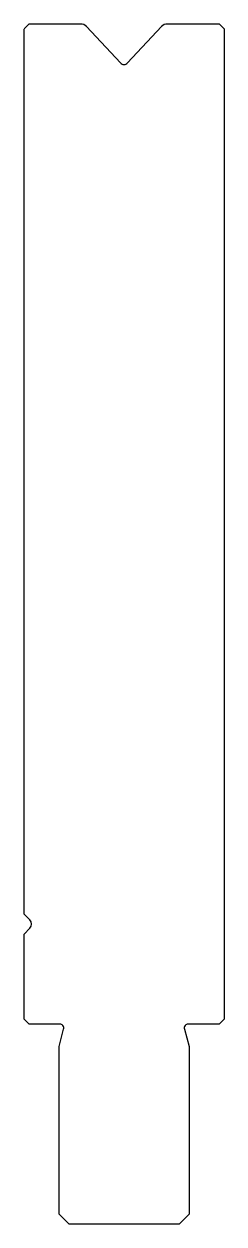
# Model space of a CAD drawing. Header units: metres. Extents: x -12 to 8, y -64 to 56.
import ezdxf

# ---------------------------------------------------------------- set-up
doc = ezdxf.new("R2010")
doc.units = ezdxf.units.M

msp = doc.modelspace()

# ---------------------------------------------------------------- linework, layer by layer
for p, q in [((-11.349772, 56.364659), (-11.849772, 55.864659)), ((-11.849772, -32.635341), (-11.849772, 55.864659)), ((-11.349772, 56.364659), (-6.197622, 56.364659)), ((-5.612539, 56.110258), (-2.215449, 52.467325)), ((-1.484095, 52.467325), (1.912995, 56.110258)), ((2.498078, 56.364659), (7.650228, 56.364659)), ((8.150228, 55.864659), (7.650228, 56.364659)), ((8.150228, 55.864659), (8.150228, -43.135341)), ((-11.274036, -33.211077), (-11.849772, -32.635341)), ((-11.849772, -34.635341), (-11.274036, -34.059605)), ((-11.849772, -43.135341), (-11.849772, -34.635341)), ((-11.849772, -43.135341), (-11.349772, -43.635341)), ((7.650228, -43.635341), (8.150228, -43.135341)), ((-8.269772, -43.635341), (-11.349772, -43.635341)), ((-8.349772, -45.879386), (-7.883402, -44.138869)), ((4.183858, -44.138869), (4.650228, -45.879386)), ((7.650228, -43.635341), (4.570228, -43.635341)), ((-8.349772, -62.635341), (-8.349772, -45.879386)), ((4.650228, -45.879386), (4.650228, -62.635341)), ((-8.349772, -62.635341), (-7.349772, -63.635341)), ((3.650228, -63.635341), (4.650228, -62.635341)), ((3.650228, -63.635341), (-7.349772, -63.635341))]:
    msp.add_line(p, q)
for centre, radius, start, end in [((-6.197622, 55.564659), 0.8, 43, 90), ((2.498078, 55.564659), 0.8, 90, 137), ((-1.849772, 52.808324), 0.5, 223, 317), ((-11.6983, -33.635341), 0.6, 315, 45), ((-8.269772, -44.035341), 0.4, 345, 90), ((4.570228, -44.035341), 0.4, 90, 195)]:
    msp.add_arc(centre, radius, start, end)

doc.saveas('drawing.dxf')
